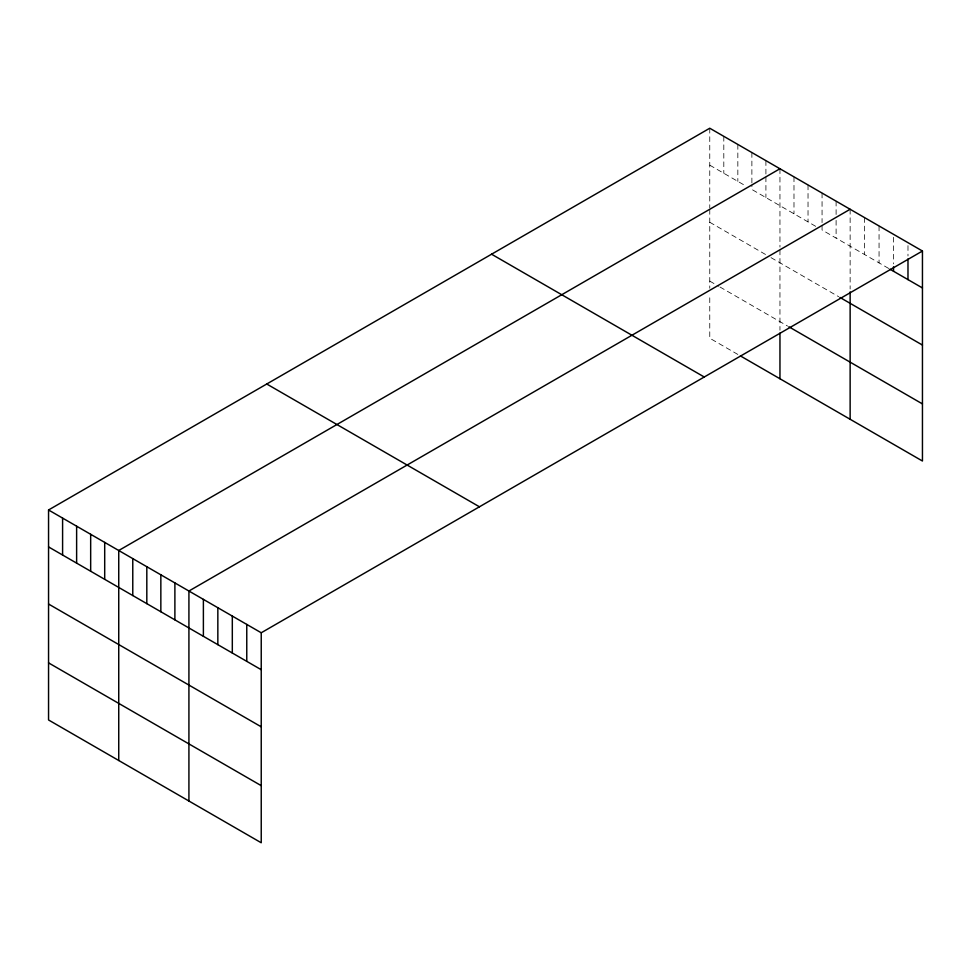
<?xml version="1.0" encoding="UTF-8"?>
<svg xmlns="http://www.w3.org/2000/svg" width="971" height="971" viewBox="0 0 971 971"><rect width="100%" height="100%" fill="white"/><g stroke="black" fill="none" stroke-linecap="round" stroke-linejoin="round"><path stroke-width="0.73" stroke-dasharray="4.86 3.64" d="M709.765 128.233L709.765 208M709.765 165.167L745.497 185.789M815.676 226.316L751.882 189.479L751.882 185.048M888.708 268.469L822.061 229.993L822.061 224.095M709.765 222.274L765.913 254.693M771.023 257.643L838.653 296.689M709.765 281.117L718.698 286.275M719.972 287.015L787.602 326.062M737.839 354.439L709.765 338.224L709.765 295.39M907.982 245.627L907.982 255.968M893.526 237.276L893.526 263.869M879.058 225.976L879.058 262.91M864.603 217.625L864.603 254.56M850.135 209.275L850.135 289.042M836.104 201.167L836.104 214.47M836.104 220.381L836.104 238.101M822.061 193.059L822.061 222.614M808.03 184.963L808.03 221.898M793.987 176.856L793.987 213.79M779.956 168.748L779.956 247.095M779.956 249.948L779.956 330.201M765.913 160.652L765.913 175.423M765.913 176.904L765.913 197.586M751.882 152.544L751.882 183.568M737.839 144.436L737.839 181.371M723.808 136.341L723.808 173.263M709.765 209.42L709.765 288.253"/><path stroke-width="1.46" d="M48.55 509.981L261.235 632.776L261.235 842.767L48.55 719.972L48.55 509.981L709.765 128.233L922.45 251.028L922.45 461.019L740.388 355.908M779.956 168.748L118.741 550.496L118.741 760.499M850.135 209.275L188.92 591.023L188.92 801.014M261.235 632.776L922.45 251.028M889.909 269.173L922.45 287.962M839.927 297.429L922.45 345.069M788.889 326.79L922.45 403.912M491.569 254.208L704.254 377.003M266.746 384.006L479.431 506.789M48.55 546.916L261.235 669.711M48.55 604.023L261.235 726.818M48.55 662.865L261.235 785.66M907.982 258.929L907.982 279.612M893.526 266.831L893.526 271.261M850.135 291.895L850.135 419.266M779.956 333.065L779.956 378.751M246.768 624.426L246.768 661.36M232.312 616.075L232.312 653.01M217.844 607.725L217.844 644.659M203.388 599.374L203.388 636.308M174.889 582.916L174.889 619.85M160.846 574.808L160.846 611.742M146.815 566.712L146.815 603.646M132.772 558.604L132.772 595.539M104.698 542.401L104.698 579.335M90.667 534.293L90.667 571.227M76.624 526.185L76.624 563.119M62.593 518.089L62.593 555.011"/></g></svg>
